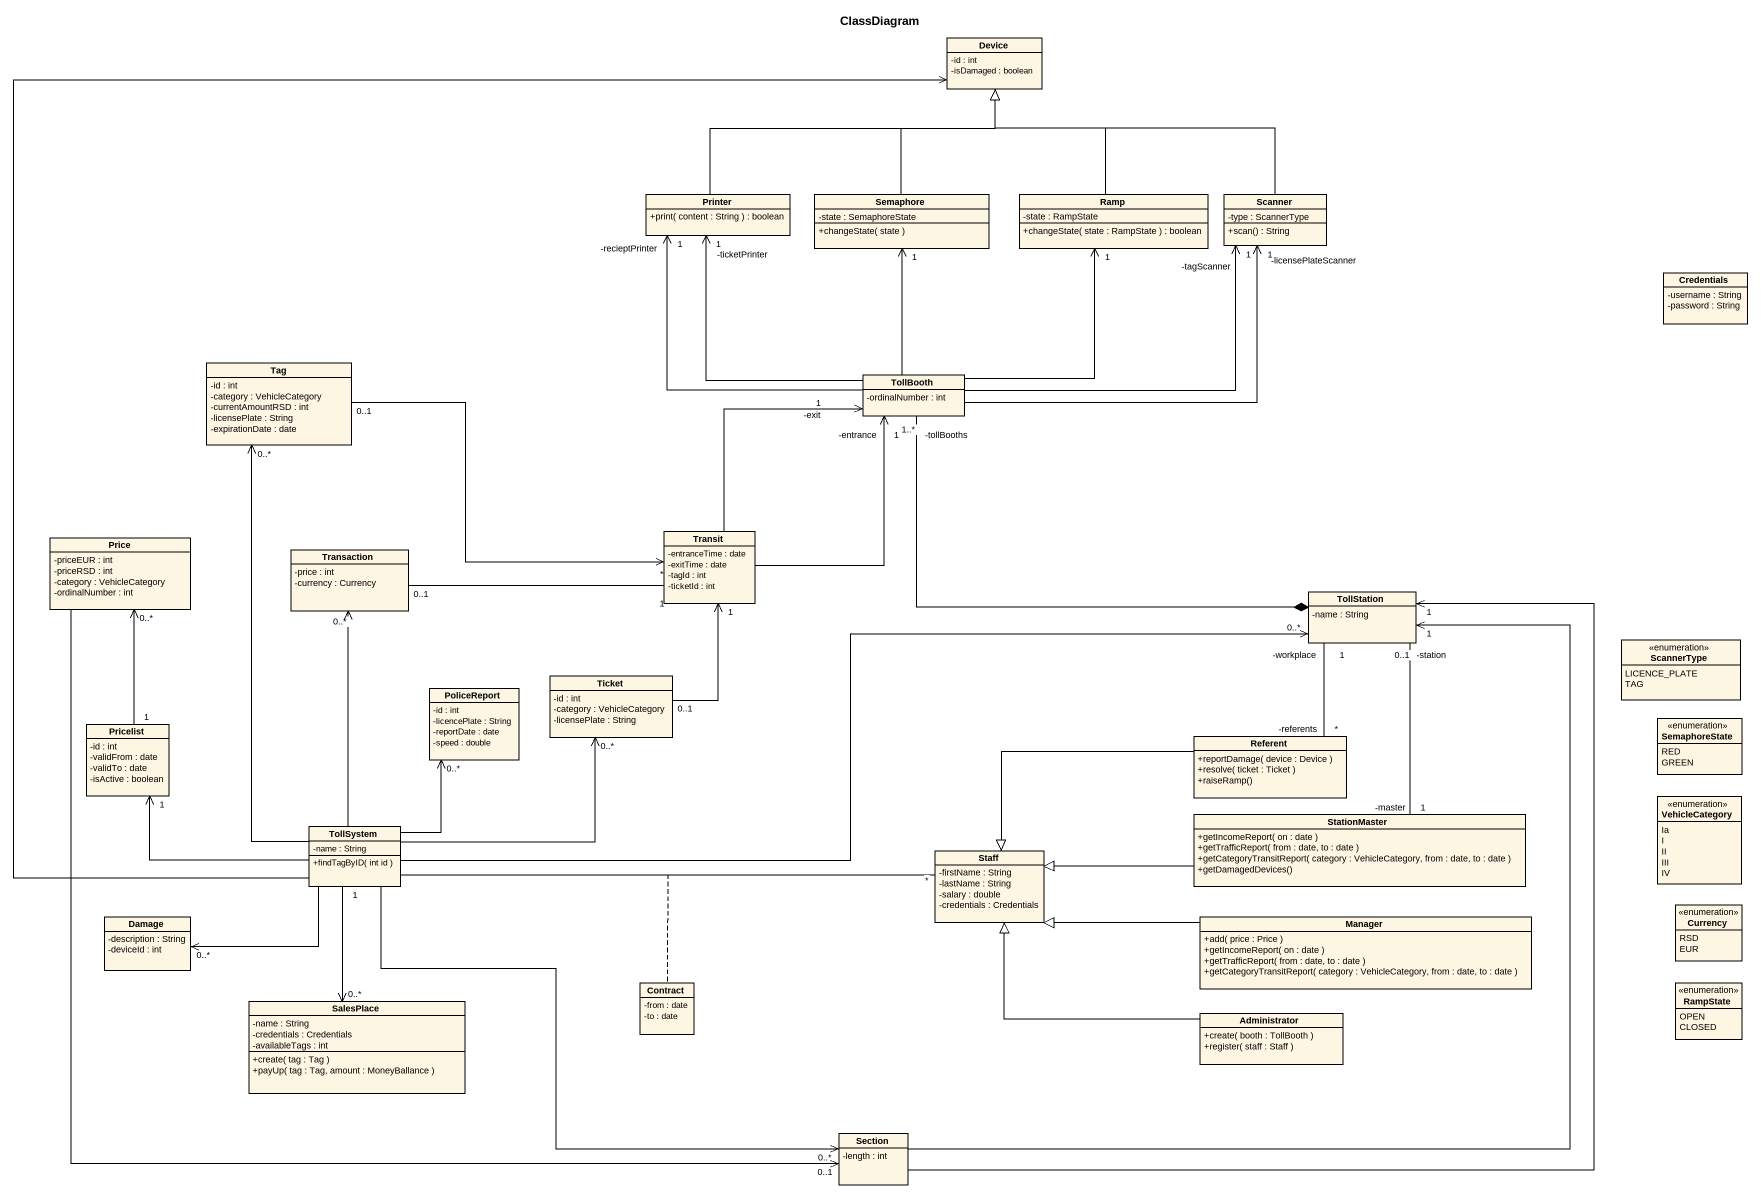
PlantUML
@startuml
title ClassDiagram
hide circle
hide empty members
skinparam classAttributeIconSize 0
class Device {
  -id : int
  -isDamaged : boolean
}
class Printer {
  +print( content : String ) : boolean
}
class Semaphore {
  -state : SemaphoreState
  +changeState( state )
}
class Ramp {
  -state : RampState
  +changeState( state : RampState ) : boolean
}
class Scanner {
  -type : ScannerType
  +scan() : String
}
class Credentials {
  -username : String
  -password : String
}
class Tag {
  -id : int
  -category : VehicleCategory
  -currentAmountRSD : int
  -licensePlate : String
  -expirationDate : date
}
class TollBooth {
  -ordinalNumber : int
}
class Price {
  -priceEUR : int
  -priceRSD : int
  -category : VehicleCategory
  -ordinalNumber : int
}
class Transaction {
  -price : int
  -currency : Currency
}
class Transit {
  -entranceTime : date
  -exitTime : date
  -tagId : int
  -ticketId : int
}
class TollStation {
  -name : String
}
enum ScannerType {
  LICENCE_PLATE
  TAG
}
class Ticket {
  -id : int
  -category : VehicleCategory
  -licensePlate : String
}
class PoliceReport {
  -id : int
  -licencePlate : String
  -reportDate : date
  -speed : double
}
class Pricelist {
  -id : int
  -validFrom : date
  -validTo : date
  -isActive : boolean
}
class Referent {
  +reportDamage( device : Device )
  +resolve( ticket : Ticket )
  +raiseRamp()
}
enum SemaphoreState {
  RED
  GREEN
}
class TollSystem {
  -name : String
  +findTagByID( int id )
}
class StationMaster {
  +getIncomeReport( on : date )
  +getTrafficReport( from : date, to : date )
  +getCategoryTransitReport( category : VehicleCategory, from : date, to : date )
  +getDamagedDevices()
}
enum VehicleCategory {
  Ia
  I
  II
  III
  IV
}
class Staff {
  -firstName : String
  -lastName : String
  -salary : double
  -credentials : Credentials
}
enum Currency {
  RSD
  EUR
}
class Damage {
  -description : String
  -deviceId : int
}
class Manager {
  +add( price : Price )
  +getIncomeReport( on : date )
  +getTrafficReport( from : date, to : date )
  +getCategoryTransitReport( category : VehicleCategory, from : date, to : date )
}
class Contract {
  -from : date
  -to : date
}
enum RampState {
  OPEN
  CLOSED
}
class SalesPlace {
  -name : String
  -credentials : Credentials
  -availableTags : int
  +create( tag : Tag )
  +payUp( tag : Tag, amount : MoneyBallance )
}
class Administrator {
  +create( booth : TollBooth )
  +register( staff : Staff )
}
class Section {
  -length : int
}
Printer -right-|> Device
Semaphore -up-|> Device
Ramp -up-|> Device
Scanner -left-|> Device
Tag "0..1" -right-> "*" Transit
TollBooth -up-> "-ticketPrinter\n1" Printer
TollBooth -up-> "-recieptPrinter\n1" Printer
TollBooth -up-> "1" Semaphore
TollBooth -up-> "1" Ramp
TollBooth -right-> "1\n-tagScanner" Scanner
TollBooth -right-> "1\n-licensePlateScanner" Scanner
Transit -up-> "1\n-entrance" TollBooth
Transit -up-> "1\n-exit" TollBooth
Transit "1" -left- "0..1" Transaction
TollStation *-left- "1..*\n-tollBooths" TollBooth
TollStation "-workplace\n1" -- "-referents\n*" Referent
Ticket "0..1" -up-> "1" Transit
Pricelist "1" -up-> "0..*" Price
Referent -left-|> Staff
TollSystem -up-> Device
TollSystem -up-> "0..*" Tag
TollSystem -up-> "0..*" Transaction
TollSystem -right-> "0..*" TollStation
TollSystem -right-> "0..*" Ticket
TollSystem -up-> "0..*" PoliceReport
TollSystem -left-> "1" Pricelist
TollSystem -right- "*" Staff
(TollSystem, Staff) .. Contract
TollSystem -left-> "0..*" Damage
TollSystem "1" --> "0..*" SalesPlace
TollSystem -right-> "0..*" Section
StationMaster "-master\n1" -up- "-station\n0..1" TollStation
StationMaster -left-|> Staff
Manager -left-|> Staff
Administrator -left-|> Staff
Section "0..1" <-up- Price
Section -up-> "1" TollStation
Section -up-> "1" TollStation
@enduml
